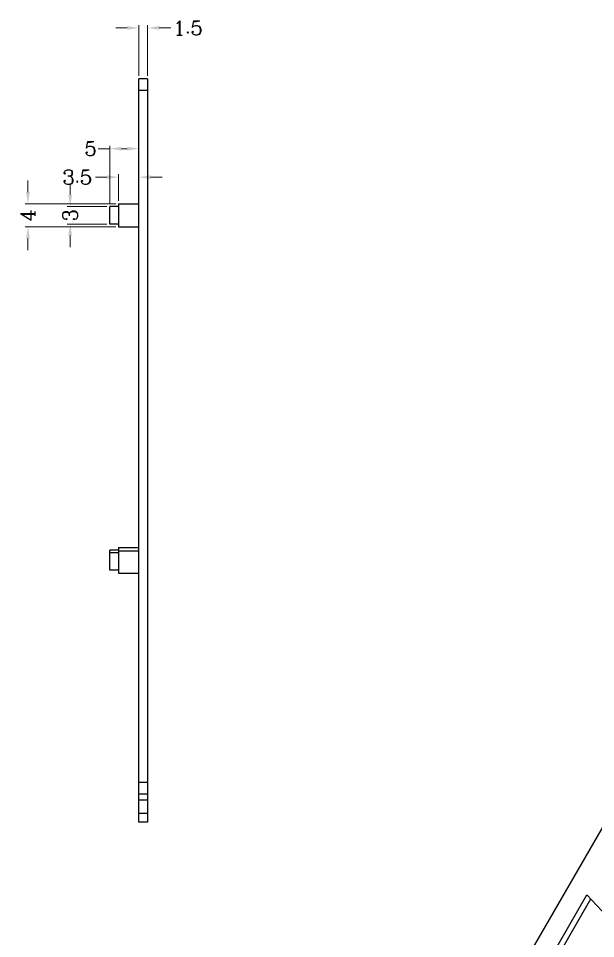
# Model space of a CAD drawing. Header units: millimetres. Extents: x -2394 to -1491, y -937 to 636.
# Drawn here: x -1785 to -1685.5, y 402 to 560.5 of the extents above; entities that cross this region are included whole.
import ezdxf

# ---------------------------------------------------------------- set-up
doc = ezdxf.new("R2010")
doc.units = ezdxf.units.MM
doc.header["$LTSCALE"] = 30.734
doc.header["$PDMODE"] = 3
doc.header["$PDSIZE"] = 8
doc.layers.get('0').update_dxf_attribs({"linetype": 'CONTINUOUS'})
doc.layers.get('Defpoints').update_dxf_attribs({"linetype": 'CONTINUOUS'})
doc.layers.add('dim', color=82, linetype='CONTINUOUS', lineweight=9)
doc.styles.add('ROMANC', font='romanc.shx', dxfattribs={"bigfont": 'gbcbig.shx'})
doc.dimstyles.new('YanXiu', dxfattribs={"dimtxt": 2.5, "dimasz": 2.2, "dimexe": 0.66, "dimexo": 0.66, "dimgap": 0.66, "dimtad": 0, "dimdsep": 46, "dimtxsty": 'ROMANC', "dimcen": 0, "dimclrd": 256, "dimclre": 131, "dimclrt": 42, "dimazin": 2, "dimtfac": 1, "dimtofl": 0, "dimtmove": 0, "dimatfit": 3, "dimfxl": 1, "dimlwd": 5, "dimlwe": 5, "dimarcsym": 0})

# ---------------------------------------------------------------- blocks, each defined once
blk = doc.blocks.new('*D6')
at = {"layer": 'Defpoints', "color": 0}
for p in [(-1762.68, 558.83), (-1764.18, 550.05), (-1762.68, 550.05)]:
    blk.add_point(p, dxfattribs=at)
at = {"layer": 'dim', "lineweight": 5}
for p, q in [((-1766.18, 558.83), (-1768.18, 558.83)), ((-1760.68, 558.83), (-1758.68, 558.83))]:
    blk.add_line(p, q, dxfattribs=at)
at = {"layer": 'dim', "color": 131, "lineweight": 5}
for p, q in [((-1764.18, 550.55), (-1764.18, 559.33)), ((-1762.68, 550.55), (-1762.68, 559.33))]:
    blk.add_line(p, q, dxfattribs=at)
at = {"layer": 'dim'}
for points in [[(-1766.18, 559.16), (-1766.18, 558.5), (-1764.18, 558.83)], [(-1760.68, 559.16), (-1760.68, 558.5), (-1762.68, 558.83)]]:
    blk.add_solid(points, dxfattribs=at)
at = {"layer": 'dim', "color": 42, "insert": (-1755.74, 558.83), "char_height": 2.5, "attachment_point": 5, "style": 'ROMANC'}
blk.add_mtext('1.5', dxfattribs=at)
blk = doc.blocks.new('*D7')
at = {"layer": 'Defpoints', "color": 0}
for p in [(-1767.68, 533.12), (-1767.68, 528.55), (-1764.18, 528.55)]:
    blk.add_point(p, dxfattribs=at)
at = {"layer": 'dim', "lineweight": 5}
for p, q in [((-1769.68, 533.12), (-1771.68, 533.12)), ((-1762.18, 533.12), (-1760.18, 533.12))]:
    blk.add_line(p, q, dxfattribs=at)
at = {"layer": 'dim', "color": 131, "lineweight": 5}
for p, q in [((-1767.68, 529.05), (-1767.68, 533.62)), ((-1764.18, 529.05), (-1764.18, 533.62))]:
    blk.add_line(p, q, dxfattribs=at)
at = {"layer": 'dim'}
for points in [[(-1769.68, 533.45), (-1769.68, 532.79), (-1767.68, 533.12)], [(-1762.18, 533.45), (-1762.18, 532.79), (-1764.18, 533.12)]]:
    blk.add_solid(points, dxfattribs=at)
at = {"layer": 'dim', "color": 42, "insert": (-1774.8, 533.12), "char_height": 2.5, "attachment_point": 5, "style": 'ROMANC'}
blk.add_mtext('3.5', dxfattribs=at)
blk = doc.blocks.new('*D8')
at = {"layer": 'Defpoints', "color": 0}
for p in [(-1769.18, 538.03), (-1769.18, 528.05), (-1764.18, 528.55)]:
    blk.add_point(p, dxfattribs=at)
at = {"layer": 'dim', "lineweight": 5}
for p, q in [((-1769.18, 538.03), (-1771.18, 538.03)), ((-1766.18, 538.03), (-1767.18, 538.03))]:
    blk.add_line(p, q, dxfattribs=at)
at = {"layer": 'dim', "color": 131, "lineweight": 5}
for p, q in [((-1769.18, 528.55), (-1769.18, 538.52)), ((-1764.18, 529.05), (-1764.18, 538.52))]:
    blk.add_line(p, q, dxfattribs=at)
at = {"layer": 'dim'}
for points in [[(-1767.18, 538.36), (-1767.18, 537.69), (-1769.18, 538.03)], [(-1766.18, 538.36), (-1766.18, 537.69), (-1764.18, 538.03)]]:
    blk.add_solid(points, dxfattribs=at)
at = {"layer": 'dim', "color": 42, "insert": (-1772.51, 538.03), "char_height": 2.5, "attachment_point": 5, "style": 'ROMANC'}
blk.add_mtext('5', dxfattribs=at)
blk = doc.blocks.new('*D9')
at = {"layer": 'Defpoints', "color": 0}
for p in [(-1783.31, 528.55), (-1767.68, 528.55), (-1767.68, 524.55)]:
    blk.add_point(p, dxfattribs=at)
at = {"layer": 'dim', "lineweight": 5}
for p, q in [((-1783.31, 530.55), (-1783.31, 532.55)), ((-1783.31, 522.55), (-1783.31, 520.55))]:
    blk.add_line(p, q, dxfattribs=at)
at = {"layer": 'dim', "color": 131, "lineweight": 5}
for p, q in [((-1768.18, 528.55), (-1783.81, 528.55)), ((-1768.18, 524.55), (-1783.81, 524.55))]:
    blk.add_line(p, q, dxfattribs=at)
at = {"layer": 'dim'}
for points in [[(-1783.64, 530.55), (-1782.98, 530.55), (-1783.31, 528.55)], [(-1783.64, 522.55), (-1782.98, 522.55), (-1783.31, 524.55)]]:
    blk.add_solid(points, dxfattribs=at)
at = {"layer": 'dim', "color": 42, "insert": (-1783.31, 526.55), "char_height": 2.5, "attachment_point": 5, "rotation": 90, "style": 'ROMANC'}
blk.add_mtext('4', dxfattribs=at)
blk = doc.blocks.new('*D10')
at = {"layer": 'Defpoints', "color": 0}
for p in [(-1776.02, 528.05), (-1769.18, 528.05), (-1769.18, 525.05)]:
    blk.add_point(p, dxfattribs=at)
at = {"layer": 'dim', "lineweight": 5}
for p, q in [((-1776.02, 530.05), (-1776.02, 532.05)), ((-1776.02, 523.05), (-1776.02, 521.05))]:
    blk.add_line(p, q, dxfattribs=at)
at = {"layer": 'dim', "color": 131, "lineweight": 5}
for p, q in [((-1769.68, 528.05), (-1776.52, 528.05)), ((-1769.68, 525.05), (-1776.52, 525.05))]:
    blk.add_line(p, q, dxfattribs=at)
at = {"layer": 'dim'}
for points in [[(-1776.36, 530.05), (-1775.69, 530.05), (-1776.02, 528.05)], [(-1776.36, 523.05), (-1775.69, 523.05), (-1776.02, 525.05)]]:
    blk.add_solid(points, dxfattribs=at)
at = {"layer": 'dim', "color": 42, "insert": (-1776.02, 526.55), "char_height": 2.5, "attachment_point": 5, "rotation": 90, "style": 'ROMANC'}
blk.add_mtext('3', dxfattribs=at)

msp = doc.modelspace()

# ---------------------------------------------------------------- linework, layer by layer
at = {"color": 7, "linetype": 'Continuous'}
for p, q in [((-1764.18, 422.01), (-1764.18, 550.05)), ((-1762.68, 550.05), (-1764.18, 550.05)), ((-1762.68, 550.05), (-1762.68, 422.01)), ((-1762.68, 548.05), (-1764.18, 548.05)), ((-1769.18, 525.05), (-1769.18, 528.05)), ((-1767.68, 528.05), (-1769.18, 528.05)), ((-1767.68, 528.55), (-1767.68, 524.55)), ((-1767.68, 528.55), (-1764.18, 528.55)), ((-1767.68, 525.05), (-1769.18, 525.05)), ((-1767.68, 524.55), (-1764.18, 524.55)), ((-1767.68, 469.35), (-1764.18, 469.35)), ((-1767.68, 469.35), (-1767.68, 464.925)), ((-1767.68, 468.85), (-1769.18, 468.85)), ((-1769.18, 465.425), (-1769.18, 468.85)), ((-1767.68, 468.425), (-1769.18, 468.425)), ((-1767.68, 468.775), (-1764.18, 468.775)), ((-1767.68, 465.425), (-1769.18, 465.425)), ((-1767.68, 464.925), (-1764.18, 464.925)), ((-1674.961, 437.33), (-1727.077, 347.062)), ((-1762.68, 428.85), (-1764.18, 428.85)), ((-1762.68, 426.85), (-1764.18, 426.85)), ((-1764.18, 425.85), (-1762.68, 425.85)), ((-1762.68, 423.51), (-1764.18, 423.51)), ((-1762.68, 422.01), (-1764.18, 422.01)), ((-1693.411, 398.324), (-1686.963, 409.492)), ((-1686.963, 409.492), (-1679.16, 401.073)), ((-1692.374, 398.254), (-1686.3, 408.776))]:
    msp.add_line(p, q, dxfattribs=at)

# ---------------------------------------------------------------- dimensions: what is measured, and where the dimension line sits
at = {"layer": 'dim'}
for base, p1, p2, picture, middle in [((-1762.68, 558.829), (-1764.18, 550.05), (-1762.68, 550.05), '*D6', (-1755.74, 558.829)), ((-1769.18, 538.025), (-1764.18, 528.55), (-1769.18, 528.05), '*D8', (-1772.513, 538.025)), ((-1767.68, 533.121), (-1764.18, 528.55), (-1767.68, 528.55), '*D7', (-1774.799, 533.121))]:
    dim = msp.add_linear_dim(base=base, p1=p1, p2=p2, dimstyle='YanXiu', override={"dimasz": 2, "dimexe": 0.49975, "dimexo": 0.49975, "dimgap": 0.49975}, dxfattribs=at)
    dim.commit()
    dim.dimension.update_dxf_attribs({"geometry": picture, "text_midpoint": middle})
dim = msp.add_linear_dim(base=(-1783.31, 528.55), p1=(-1767.68, 524.55), p2=(-1767.68, 528.55), angle=90, dimstyle='YanXiu', override={"dimasz": 2, "dimexe": 0.49975, "dimexo": 0.49975, "dimgap": 0.49975}, dxfattribs=at)
dim.commit()
dim.dimension.update_dxf_attribs({"geometry": '*D9', "text_midpoint": (-1783.31, 526.55), "dimtype": 160})
dim = msp.add_linear_dim(base=(-1776.022, 528.05), p1=(-1769.18, 525.05), p2=(-1769.18, 528.05), angle=90, dimstyle='YanXiu', override={"dimasz": 2, "dimexe": 0.49975, "dimexo": 0.49975, "dimgap": 0.49975}, dxfattribs=at)
dim.commit()
dim.dimension.update_dxf_attribs({"geometry": '*D10', "text_midpoint": (-1776.022, 526.55)})

doc.saveas('drawing.dxf')
